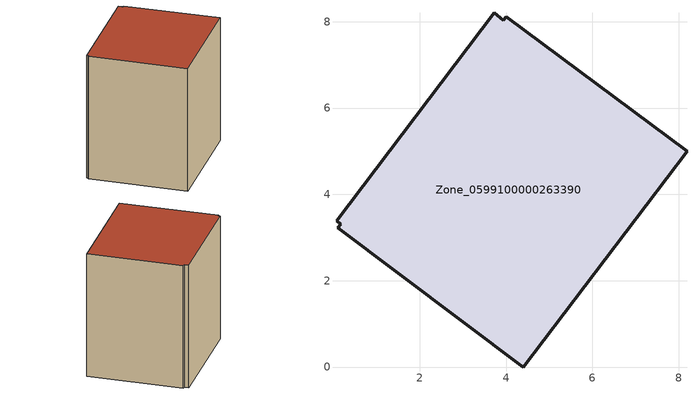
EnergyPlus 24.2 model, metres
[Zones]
Zone_0599100000263390
 floor ground (C_G): 3.72,8.2 3.93,8.04 4,8.12 8.19,5 4.4,0 0.1,3.23 0.17,3.31 0.07,3.39 z0
 wall outside (C_F): 3.72,8.2 0.07,3.39 0.17,3.31 0.1,3.23 4.4,0 8.19,5 4,8.12 3.93,8.04 3.72,8.2 z0:7.09
 roof outside (C_R): 3.93,8.04 3.72,8.2 0.07,3.39 0.17,3.31 0.1,3.23 4.4,0 8.19,5 4,8.12 z7.09
[BUILDING]
Pand.0599100000263390: North Axis=0; Terrain=City; Loads Convergence Tolerance Value=0.04; Temperature Convergence Tolerance Value=0.4; Solar Distribution=FullExterior; Maximum Number of Warmup Days=25; Minimum Number of Warmup Days=1
[Site:Location]
Rotterdam.The.Hague.AP_ZH_NLD Design_Conditions: Latitude=51.96; Longitude=4.45; Time Zone=1; Elevation=-4.5
[SITE:GROUNDTEMPERATURE:BUILDINGSURFACE]
18, 18, 18, 18, 18, 18, 18, 18, 18, 18, 18, 18
[MATERIAL] Thermal Absorptance=0.9; Solar Absorptance=0.7; Visible Absorptance=0.7
Name | Roughness | Thickness | Conductivity | Density | Specific Heat
G.TC.1946 | MediumSmooth | 0.15 | 1 | 540 | 1210
F.TC.1946 | Rough | 0.3 | 0.857143 | 1920 | 840
R.TC.1946 | MediumRough | 0.2 | 0.909091 | 1500 | 1000
[CONSTRUCTION]
C_G: G.TC.1946
C_F: F.TC.1946
C_R: R.TC.1946
[ZONE]
Zone_0599100000263390: Type=1; Multiplier=1; Ceiling Height=Autocalculate; Volume=Autocalculate; Floor Area=autocalculate; Part of Total Floor Area=Yes
[ZONEINFILTRATION:DESIGNFLOWRATE]
Infil_Zone_0599100000263390: Zone or ZoneList or Space or SpaceList=Zone_0599100000263390; Schedule=AlwaysOn; Design Flow Rate Calculation Method=Flow/Area; Flow Rate per Floor Area=0.003; Constant Term Coefficient=1; Temperature Term Coefficient=0; Velocity Term Coefficient=0; Velocity Squared Term Coefficient=0
[HVACTEMPLATE:ZONE:IDEALLOADSAIRSYSTEM]
Zone_0599100000263390: Maximum Heating Supply Air Temperature=50; Minimum Cooling Supply Air Temperature=13; Maximum Heating Supply Air Humidity Ratio=0.0156; Minimum Cooling Supply Air Humidity Ratio=0.0077; Heating Limit=NoLimit; Cooling Limit=NoLimit; Dehumidification Control Type=ConstantSensibleHeatRatio; Cooling Sensible Heat Ratio=0.7; Dehumidification Setpoint=60; Humidification Control Type=None; Humidification Setpoint=30; Outdoor Air Method=None; Outdoor Air Flow Rate per Person=0.00944; Outdoor Air Flow Rate per Zone Floor Area=0; Outdoor Air Flow Rate per Zone=0; Demand Controlled Ventilation Type=None; Outdoor Air Economizer Type=NoEconomizer; Heat Recovery Type=None; Sensible Heat Recovery Effectiveness=0.7; Latent Heat Recovery Effectiveness=0.65
[ZONECONTROL:THERMOSTAT]
ThermostatControl_Zone_0599100000263390: Zone or ZoneList=Zone_0599100000263390; Control Type Schedule=DualSetpointControlType; Control 1=Thermostat_Zone_0599100000263390; Temperature Difference Between Cutout And Setpoint=0
[THERMOSTATSETPOINT:DUALSETPOINT]
Thermostat_Zone_0599100000263390: Heating Setpoint Temperature Schedule=HeatingSetpoint_Zone_0599100000263390; Cooling Setpoint Temperature Schedule=CoolingSetpoint_Zone_0599100000263390
[SCHEDULE:COMPACT]
HeatingSetpoint_Zone_0599100000263390: Through: 12/31, For: AllDays, Until: 24:00, 21
CoolingSetpoint_Zone_0599100000263390: Through: 12/31, For: AllDays, Until: 24:00, 24
DualSetpointControlType: Through: 12/31, For: AllDays, Until: 24:00, 4
AlwaysOn: Through: 12/31, For: AllDays, Until: 24:00, 1
